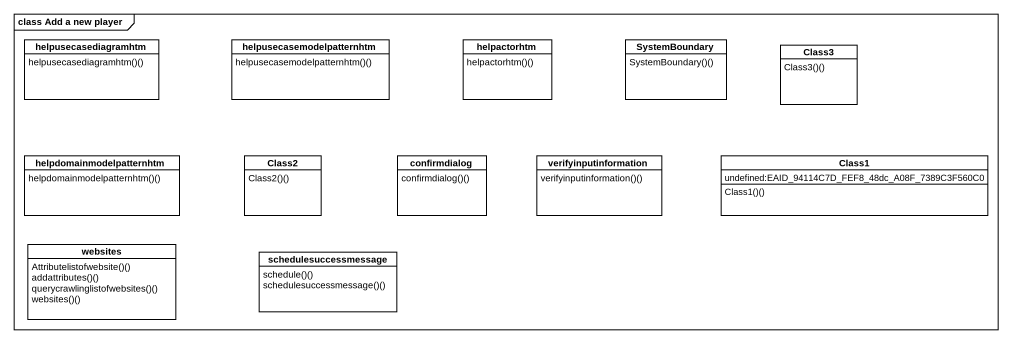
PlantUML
@startuml
mainframe class Add a new player
hide circle
hide empty members
class helpusecasediagramhtm {
  helpusecasediagramhtm()()
}
class helpusecasemodelpatternhtm {
  helpusecasemodelpatternhtm()()
}
class helpactorhtm {
  helpactorhtm()()
}
class SystemBoundary {
  SystemBoundary()()
}
class Class3 {
  Class3()()
}
class helpdomainmodelpatternhtm {
  helpdomainmodelpatternhtm()()
}
class Class2 {
  Class2()()
}
class confirmdialog {
  confirmdialog()()
}
class verifyinputinformation {
  verifyinputinformation()()
}
class Class1 {
  undefined:EAID_94114C7D_FEF8_48dc_A08F_7389C3F560C0
  Class1()()
}
class websites {
  Attributelistofwebsite()()
  addattributes()()
  querycrawlinglistofwebsites()()
  websites()()
}
class schedulesuccessmessage {
  schedule()()
  schedulesuccessmessage()()
}
@enduml
